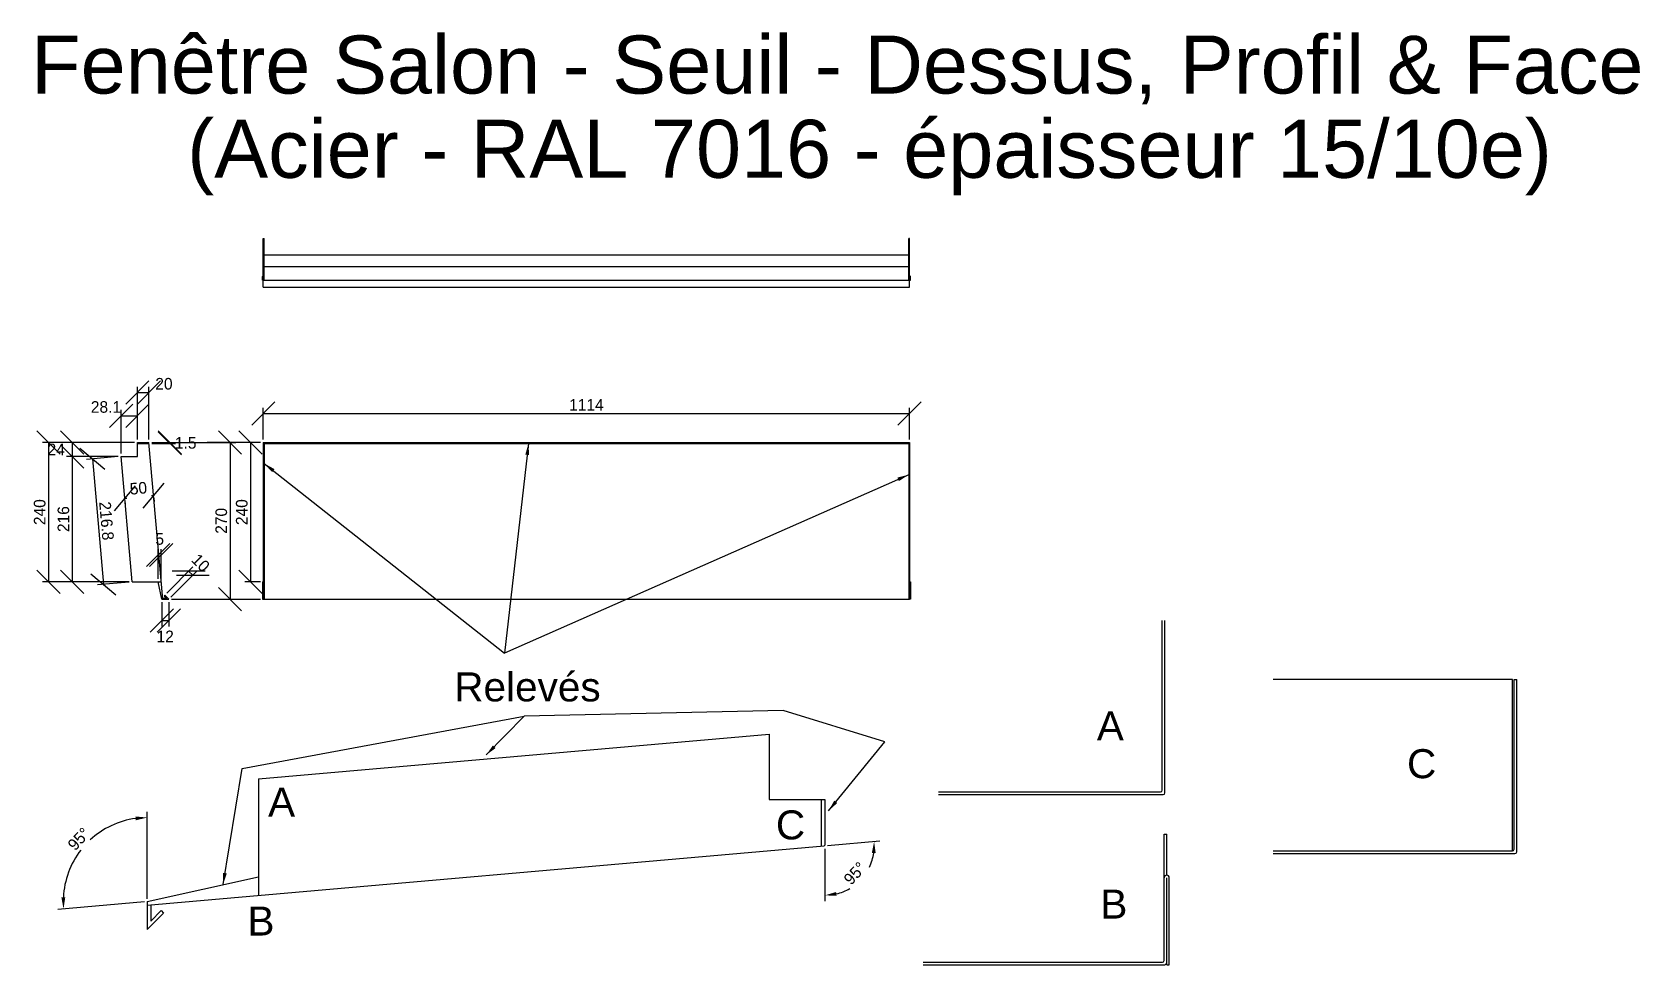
# Model space of a CAD drawing. Header units: millimetres. Extents: x -676 to 20789, y -6551 to 2806.
# Drawn here: x 1761 to 4533, y 1199 to 2806 of the extents above; entities that cross this region are included whole.
import ezdxf

# ---------------------------------------------------------------- set-up
doc = ezdxf.new("R2010")
doc.units = ezdxf.units.MM
doc.layers.get('Defpoints').update_dxf_attribs({"true_color": 0xffffff})
doc.layers.add('0 ... Seuil ... Rectangle', color=5, linetype='Continuous', lineweight=25, true_color=0x0000ff)
doc.layers.add('0 ... Seuil ... Rectangle ... Cotes Angles', color=4, linetype='Continuous', lineweight=25, true_color=0x00ffff)
doc.styles.add('QCADDimTextStyle', font='txt')
doc.styles.add('textstyle25', font='')
doc.styles.add('textstyle26', font='')
doc.styles.add('textstyle27', font='')
doc.styles.add('textstyle28', font='')
doc.styles.add('textstyle29', font='')
doc.styles.add('textstyle30', font='')
doc.styles.add('textstyle31', font='')
doc.styles.add('textstyle32', font='')
doc.styles.add('textstyle33', font='')
doc.styles.get('textstyle25').set_extended_font_data('Liberation Sans')
doc.styles.get('textstyle26').set_extended_font_data('Liberation Sans')
doc.styles.get('textstyle27').set_extended_font_data('Liberation Sans')
doc.styles.get('textstyle28').set_extended_font_data('Liberation Sans')
doc.styles.get('textstyle29').set_extended_font_data('Liberation Sans')
doc.styles.get('textstyle30').set_extended_font_data('Liberation Sans')
doc.styles.get('textstyle31').set_extended_font_data('Liberation Sans')
doc.styles.get('textstyle32').set_extended_font_data('Liberation Sans')
doc.styles.get('textstyle33').set_extended_font_data('Liberation Sans')
doc.dimstyles.new('QCADDimStyle', dxfattribs={"dimtxt": 20, "dimasz": 20, "dimexe": 10, "dimexo": 5, "dimgap": 5, "dimtad": 1, "dimtoh": 1, "dimdec": 4, "dimzin": 0, "dimdsep": 46, "dimtxsty": 'QCADDimTextStyle', "dimcen": 0.09, "dimadec": 0, "dimazin": 0, "dimtfac": 1, "dimtdec": 4, "dimtofl": 0, "dimtmove": 0, "dimatfit": 3, "dimfxl": 1, "dimtolj": 1, "dimtzin": 0, "dimarcsym": 0})

# ---------------------------------------------------------------- blocks, each defined once
blk = doc.blocks.new('*D67')
at = {"layer": '0 ... Seuil ... Rectangle ... Cotes Angles', "color": 0, "lineweight": -2}
for p, q in [((1886.8, 2052.9), (1843.4, 2089.2)), ((1909.6, 2075), (1855.1, 2070.1)), ((1865.1, 2071), (1884.1, 1855)), ((1862.5, 1873.2), (1905.8, 1836.9)), ((1928.7, 1859), (1874.2, 1854.1))]:
    blk.add_line(p, q, dxfattribs=at)
at = {"layer": 'Defpoints', "color": 0}
for p in [(1914.6, 2075.4), (1933.7, 1859.4), (1884.1, 1855)]:
    blk.add_point(p, dxfattribs=at)
at = {"layer": '0 ... Seuil ... Rectangle ... Cotes Angles', "color": 0, "insert": (1889.5, 1964.3), "char_height": 20, "attachment_point": 5, "rotation": 275.0461, "style": 'QCADDimTextStyle'}
blk.add_mtext('\\A1;216.8', dxfattribs=at)
blk = doc.blocks.new('*D68')
at = {"layer": '0 ... Seuil ... Rectangle ... Cotes Angles', "color": 0, "lineweight": -2}
for p, q in [((1850.3, 2079.4), (1810.3, 2119.4)), ((1810.3, 2095.4), (1850.3, 2055.4)), ((1937.7, 2099.4), (1820.3, 2099.4)), ((1830.3, 2099.4), (1830.3, 2075.4)), ((1909.6, 2075.4), (1820.3, 2075.4))]:
    blk.add_line(p, q, dxfattribs=at)
at = {"layer": 'Defpoints', "color": 0}
for p in [(1942.7, 2099.4), (1830.3, 2075.4), (1914.6, 2075.4)]:
    blk.add_point(p, dxfattribs=at)
at = {"layer": '0 ... Seuil ... Rectangle ... Cotes Angles', "color": 0, "insert": (1802.8, 2087.4), "char_height": 20, "attachment_point": 5, "style": 'QCADDimTextStyle'}
blk.add_mtext('\\A1;24', dxfattribs=at)
blk = doc.blocks.new('*D69')
at = {"layer": '0 ... Seuil ... Rectangle ... Cotes Angles', "color": 0, "lineweight": -2}
for p, q in [((1850.3, 2055.4), (1810.3, 2095.4)), ((1909.6, 2075.4), (1820.3, 2075.4)), ((1830.3, 2075.4), (1830.3, 1859.4)), ((1810.3, 1879.4), (1850.3, 1839.4)), ((1928.7, 1859.4), (1820.3, 1859.4))]:
    blk.add_line(p, q, dxfattribs=at)
at = {"layer": 'Defpoints', "color": 0}
for p in [(1914.6, 2075.4), (1830.3, 1859.4), (1933.7, 1859.4)]:
    blk.add_point(p, dxfattribs=at)
at = {"layer": '0 ... Seuil ... Rectangle ... Cotes Angles', "color": 0, "insert": (1815.3, 1967.4), "char_height": 20, "attachment_point": 5, "rotation": 90, "style": 'QCADDimTextStyle'}
blk.add_mtext('\\A1;216', dxfattribs=at)
blk = doc.blocks.new('*D70')
at = {"layer": '0 ... Seuil ... Rectangle ... Cotes Angles', "color": 0, "lineweight": -2}
for p, q in [((1978.5, 2119.4), (2018.5, 2079.4)), ((2018.5, 2077.9), (1978.5, 2117.9)), ((1967.7, 2099.4), (2008.5, 2099.4)), ((1967.8, 2097.9), (2008.5, 2097.9))]:
    blk.add_line(p, q, dxfattribs=at)
at = {"layer": 'Defpoints', "color": 0}
for p in [(1962.7, 2099.4), (1962.8, 2097.9), (1998.5, 2097.9)]:
    blk.add_point(p, dxfattribs=at)
at = {"layer": '0 ... Seuil ... Rectangle ... Cotes Angles', "color": 0, "insert": (2026, 2098.7), "char_height": 20, "attachment_point": 5, "style": 'QCADDimTextStyle'}
blk.add_mtext('\\A1;1.5', dxfattribs=at)
blk = doc.blocks.new('*D71')
at = {"layer": '0 ... Seuil ... Rectangle ... Cotes Angles', "color": 0, "lineweight": -2}
for p, q in [((1939.1, 2025), (1902.7, 1981.7)), ((1952.5, 1986), (1988.9, 2029.4)), ((1920.9, 2003.4), (1924.7, 2003.7)), ((1921.3, 1998.9), (1921.8, 1993.4)), ((1970.7, 2007.7), (1966.9, 2007.4)), ((1971.1, 2003.3), (1971.6, 1997.8))]:
    blk.add_line(p, q, dxfattribs=at)
at = {"layer": 'Defpoints', "color": 0}
for p in [(1920.9, 2003.9), (1970.7, 2008.2), (1970.7, 2007.7)]:
    blk.add_point(p, dxfattribs=at)
at = {"layer": '0 ... Seuil ... Rectangle ... Cotes Angles', "color": 0, "insert": (1944.5, 2020.5), "char_height": 20, "attachment_point": 5, "rotation": 5, "style": 'QCADDimTextStyle'}
blk.add_mtext('\\A1;50', dxfattribs=at)
blk = doc.blocks.new('*D72')
at = {"layer": '0 ... Seuil ... Rectangle ... Cotes Angles', "color": 0, "lineweight": -2}
for p, q in [((2122.4, 2079.4), (2082.4, 2119.4)), ((1967.7, 2099.4), (2112.4, 2099.4)), ((2102.4, 2099.4), (2102.4, 1829.4)), ((2001.8, 1829.4), (2112.4, 1829.4)), ((2082.4, 1849.4), (2122.4, 1809.4))]:
    blk.add_line(p, q, dxfattribs=at)
at = {"layer": 'Defpoints', "color": 0}
for p in [(1962.7, 2099.4), (1996.8, 1829.4), (2102.4, 1829.4)]:
    blk.add_point(p, dxfattribs=at)
at = {"layer": '0 ... Seuil ... Rectangle ... Cotes Angles', "color": 0, "insert": (2087.4, 1964.4), "char_height": 20, "attachment_point": 5, "rotation": 90, "style": 'QCADDimTextStyle'}
blk.add_mtext('\\A1;270', dxfattribs=at)
blk = doc.blocks.new('*D73')
at = {"layer": '0 ... Seuil ... Rectangle ... Cotes Angles', "color": 0, "lineweight": -2}
for p, q in [((1993.3, 1840), (2038.2, 1884.9)), ((2000.4, 1832.9), (2045.3, 1877.9)), ((2059.4, 1877.9), (2002.9, 1877.9)), ((2009.9, 1870.8), (2066.5, 1870.8)), ((2031.1, 1877.9), (2038.2, 1870.8))]:
    blk.add_line(p, q, dxfattribs=at)
at = {"layer": 'Defpoints', "color": 0}
for p in [(2038.2, 1870.8), (1989.7, 1836.5), (1996.8, 1829.4)]:
    blk.add_point(p, dxfattribs=at)
at = {"layer": '0 ... Seuil ... Rectangle ... Cotes Angles', "color": 0, "insert": (2051.8, 1892), "char_height": 20, "attachment_point": 5, "rotation": 315, "style": 'QCADDimTextStyle'}
blk.add_mtext('\\A1;10', dxfattribs=at)
blk = doc.blocks.new('*D74')
at = {"layer": '0 ... Seuil ... Rectangle ... Cotes Angles', "color": 0, "lineweight": -2}
for p, q in [((2004.8, 1812.5), (1964.8, 1772.5)), ((1976.8, 1772.5), (2016.8, 1812.5)), ((1984.8, 1824.4), (1984.8, 1782.5)), ((1996.8, 1824.4), (1996.8, 1782.5)), ((1984.8, 1792.5), (1996.8, 1792.5))]:
    blk.add_line(p, q, dxfattribs=at)
at = {"layer": 'Defpoints', "color": 0}
for p in [(1984.8, 1829.4), (1996.8, 1829.4), (1996.8, 1792.5)]:
    blk.add_point(p, dxfattribs=at)
at = {"layer": '0 ... Seuil ... Rectangle ... Cotes Angles', "color": 0, "insert": (1990.7, 1765.3), "char_height": 20, "attachment_point": 5, "style": 'QCADDimTextStyle'}
blk.add_mtext('\\A1;12', dxfattribs=at)
blk = doc.blocks.new('*D75')
at = {"layer": '0 ... Seuil ... Rectangle ... Cotes Angles', "color": 0, "lineweight": -2}
for p, q in [((2157.7, 2079.4), (2117.7, 2119.4)), ((2154.8, 2099.4), (2127.7, 2099.4)), ((2137.7, 2099.4), (2137.7, 1859.4)), ((2117.7, 1879.4), (2157.7, 1839.4)), ((2154.8, 1859.4), (2127.7, 1859.4))]:
    blk.add_line(p, q, dxfattribs=at)
at = {"layer": 'Defpoints', "color": 0}
for p in [(2159.8, 2099.4), (2137.7, 1859.4), (2159.8, 1859.4)]:
    blk.add_point(p, dxfattribs=at)
at = {"layer": '0 ... Seuil ... Rectangle ... Cotes Angles', "color": 0, "insert": (2122.7, 1979.4), "char_height": 20, "attachment_point": 5, "rotation": 90, "style": 'QCADDimTextStyle'}
blk.add_mtext('\\A1;240', dxfattribs=at)
blk = doc.blocks.new('*D76')
at = {"layer": '0 ... Seuil ... Rectangle ... Cotes Angles', "color": 0, "lineweight": -2}
for p, q in [((2179.8, 2169.4), (2139.8, 2129.4)), ((3253.8, 2129.4), (3293.8, 2169.4)), ((2159.8, 2104.4), (2159.8, 2159.4)), ((2159.8, 2149.4), (3273.8, 2149.4)), ((3273.8, 2104.4), (3273.8, 2159.4))]:
    blk.add_line(p, q, dxfattribs=at)
at = {"layer": 'Defpoints', "color": 0}
for p in [(3273.8, 2149.4), (2159.8, 2099.4), (3273.8, 2099.4)]:
    blk.add_point(p, dxfattribs=at)
at = {"layer": '0 ... Seuil ... Rectangle ... Cotes Angles', "color": 0, "insert": (2716.8, 2164.4), "char_height": 20, "attachment_point": 5, "style": 'QCADDimTextStyle'}
blk.add_mtext('\\A1;1114', dxfattribs=at)
blk = doc.blocks.new('*D77')
at = {"layer": '0 ... Seuil ... Rectangle ... Cotes Angles', "color": 0, "lineweight": -2}
for p, q in [((1809.4, 2079.4), (1769.4, 2119.4)), ((1937.7, 2099.4), (1779.4, 2099.4)), ((1789.4, 2099.4), (1789.4, 1859.4)), ((1769.4, 1879.4), (1809.4, 1839.4)), ((1928.7, 1859.4), (1779.4, 1859.4))]:
    blk.add_line(p, q, dxfattribs=at)
at = {"layer": 'Defpoints', "color": 0}
for p in [(1942.7, 2099.4), (1789.4, 1859.4), (1933.7, 1859.4)]:
    blk.add_point(p, dxfattribs=at)
at = {"layer": '0 ... Seuil ... Rectangle ... Cotes Angles', "color": 0, "insert": (1774.4, 1979.4), "char_height": 20, "attachment_point": 5, "rotation": 90, "style": 'QCADDimTextStyle'}
blk.add_mtext('\\A1;240', dxfattribs=at)
blk = doc.blocks.new('*D78')
at = {"layer": '0 ... Seuil ... Rectangle ... Cotes Angles', "color": 0, "lineweight": -2}
for p, q in [((1959.7, 1313.3), (1959.7, 1463.1)), ((1954.7, 1307.9), (1805.5, 1294.8))]:
    blk.add_line(p, q, dxfattribs=at)
for start, end in [(97.9211, 132.8517), (142.1483, 177.0789)]:
    blk.add_arc((1959.7, 1308.3), 144.8, start, end, dxfattribs=at)
at = {"layer": '0 ... Seuil ... Rectangle ... Cotes Angles', "color": 0}
for points in [[(1939.9, 1448.4), (1939.5, 1455), (1959.7, 1453.1)], [(1811.7, 1315.6), (1818.4, 1315.7), (1815.4, 1295.7)]]:
    blk.add_solid(points, dxfattribs=at)
at = {"layer": 'Defpoints', "color": 0}
for p in [(1883.7, 1431.5), (1959.7, 1308.3), (1959.7, 1308.3), (2151.7, 1325.1), (1959.7, 1260.3)]:
    blk.add_point(p, dxfattribs=at)
at = {"layer": '0 ... Seuil ... Rectangle ... Cotes Angles', "color": 0, "insert": (1841.9, 1416.2), "char_height": 20, "attachment_point": 5, "rotation": 47.5, "style": 'QCADDimTextStyle'}
blk.add_mtext('\\A1;95%%d', dxfattribs=at)
blk = doc.blocks.new('*D79')
at = {"layer": '0 ... Seuil ... Rectangle ... Cotes Angles', "color": 0, "lineweight": -2}
for p, q in [((3127.7, 1399.5), (3127.7, 1309.1)), ((3132.6, 1404.9), (3222.6, 1412.8))]:
    blk.add_line(p, q, dxfattribs=at)
for start, end in [(334.5352, 351.5408), (283.4592, 300.4648)]:
    blk.add_arc((3127.7, 1404.5), 85.3, start, end, dxfattribs=at)
at = {"layer": '0 ... Seuil ... Rectangle ... Cotes Angles', "color": 0}
for points in [[(3215.4, 1391.8), (3208.7, 1392), (3212.7, 1411.9)], [(3147.1, 1324.8), (3147.9, 1318.2), (3127.7, 1319.1)]]:
    blk.add_solid(points, dxfattribs=at)
at = {"layer": 'Defpoints', "color": 0}
for p in [(3127.7, 1484.5), (3126.8, 1404.4), (3127.7, 1405.4), (3172.5, 1331.8), (1965.7, 1302.8)]:
    blk.add_point(p, dxfattribs=at)
at = {"layer": '0 ... Seuil ... Rectangle ... Cotes Angles', "color": 0, "insert": (3179.5, 1356.9), "char_height": 20, "attachment_point": 5, "rotation": 47.5, "style": 'QCADDimTextStyle'}
blk.add_mtext('\\A1;95%%d', dxfattribs=at)
blk = doc.blocks.new('*D80')
at = {"layer": '0 ... Seuil ... Rectangle ... Cotes Angles', "color": 0, "lineweight": -2}
for p, q in [((1958.7, 1885.6), (1998.7, 1925.6)), ((2003.7, 1925.6), (1963.7, 1885.6)), ((1978.7, 1864.4), (1978.7, 1915.6)), ((1983.7, 1864.4), (1983.7, 1915.6))]:
    blk.add_line(p, q, dxfattribs=at)
at = {"layer": 'Defpoints', "color": 0}
for p in [(1983.7, 1905.6), (1978.7, 1859.4), (1983.7, 1859.4)]:
    blk.add_point(p, dxfattribs=at)
at = {"layer": '0 ... Seuil ... Rectangle ... Cotes Angles', "color": 0, "insert": (1981.2, 1933.1), "char_height": 20, "attachment_point": 5, "style": 'QCADDimTextStyle'}
blk.add_mtext('\\A1;5', dxfattribs=at)
blk = doc.blocks.new('*D81')
at = {"layer": '0 ... Seuil ... Rectangle ... Cotes Angles', "color": 0, "lineweight": -2}
for p, q in [((1962.7, 2205.5), (1922.7, 2165.5)), ((1942.7, 2165.5), (1982.7, 2205.5)), ((1942.7, 2104.4), (1942.7, 2195.5)), ((1962.7, 2104.4), (1962.7, 2195.5)), ((1942.7, 2185.5), (1962.7, 2185.5))]:
    blk.add_line(p, q, dxfattribs=at)
at = {"layer": 'Defpoints', "color": 0}
for p in [(1962.7, 2185.5), (1942.7, 2099.4), (1962.7, 2099.4)]:
    blk.add_point(p, dxfattribs=at)
at = {"layer": '0 ... Seuil ... Rectangle ... Cotes Angles', "color": 0, "insert": (1988.5, 2200.5), "char_height": 20, "attachment_point": 5, "style": 'QCADDimTextStyle'}
blk.add_mtext('\\A1;20', dxfattribs=at)
blk = doc.blocks.new('*D82')
at = {"layer": '0 ... Seuil ... Rectangle ... Cotes Angles', "color": 0, "lineweight": -2}
for p, q in [((1934.6, 2165.5), (1894.6, 2125.5)), ((1922.7, 2125.5), (1962.7, 2165.5)), ((1914.6, 2080.4), (1914.6, 2155.5)), ((1914.6, 2145.5), (1942.7, 2145.5)), ((1942.7, 2104.4), (1942.7, 2155.5))]:
    blk.add_line(p, q, dxfattribs=at)
at = {"layer": 'Defpoints', "color": 0}
for p in [(1942.7, 2145.5), (1942.7, 2099.4), (1914.6, 2075.4)]:
    blk.add_point(p, dxfattribs=at)
at = {"layer": '0 ... Seuil ... Rectangle ... Cotes Angles', "color": 0, "insert": (1888.5, 2160.5), "char_height": 20, "attachment_point": 5, "style": 'QCADDimTextStyle'}
blk.add_mtext('\\A1;28.1', dxfattribs=at)

msp = doc.modelspace()

# ---------------------------------------------------------------- linework, layer by layer
at = {"layer": '0 ... Seuil ... Rectangle'}
for p, q in [((2159.79, 2379.89), (2159.79, 2451.02)), ((2159.79, 2451.02), (2161.29, 2451.02)), ((2161.29, 2378.89), (2161.29, 2451.02)), ((3272.29, 2378.89), (3272.29, 2451.02)), ((3273.79, 2451.02), (3272.29, 2451.02)), ((3273.79, 2379.89), (3273.79, 2451.02)), ((2161.29, 2422.93), (3272.29, 2422.93)), ((2158.29, 2378.89), (2158.29, 2385.61)), ((2159.29, 2386.61), (2159.79, 2386.61)), ((2159.79, 2386.61), (2160.29, 2386.61)), ((2161.29, 2402.93), (3272.29, 2402.93)), ((2161.29, 2378.89), (2161.29, 2385.61)), ((3272.29, 2378.89), (3272.29, 2385.61)), ((3273.29, 2386.61), (3273.79, 2386.61)), ((3274.29, 2386.61), (3273.79, 2386.61)), ((3275.29, 2378.89), (3275.29, 2385.61)), ((2159.79, 2378.89), (2158.29, 2378.89)), ((2159.79, 2366.89), (2159.79, 2379.89)), ((2159.79, 2366.89), (3273.79, 2366.89)), ((2160.79, 2378.89), (3272.79, 2378.89)), ((3273.79, 2366.89), (3273.79, 2379.89)), ((3273.79, 2378.89), (3275.29, 2378.89)), ((3273.79, 2378.89), (3275.29, 2378.89)), ((1942.7, 2099.4), (1962.7, 2099.4)), ((1942.7, 2075.4), (1942.7, 2099.4)), ((1942.7, 2097.9), (1962.84, 2097.9)), ((1986.33, 1829.4), (1962.7, 2099.4)), ((2159.79, 2099.4), (3273.79, 2099.4)), ((2159.79, 2099.4), (2159.79, 1829.4)), ((2159.79, 2097.9), (3273.79, 2097.9)), ((2161.29, 2097.9), (2161.29, 1829.4)), ((3272.29, 2097.9), (3272.29, 1829.4)), ((3273.79, 2099.4), (3273.79, 1829.4)), ((1933.51, 1859.4), (1914.61, 2075.4)), ((1914.61, 2075.4), (1942.7, 2075.4)), ((1969.36, 2006.09), (1969.23, 2007.58)), ((1933.51, 1859.4), (1983.7, 1859.4)), ((1984.82, 1829.4), (1978.68, 1859.4)), ((2158.29, 1859.4), (2161.29, 1859.4)), ((2158.29, 1859.4), (2158.29, 1829.4)), ((3272.29, 1859.4), (3275.29, 1859.4)), ((3275.29, 1859.4), (3275.29, 1829.4)), ((1984.82, 1829.4), (1996.82, 1829.4)), ((1986.2, 1830.9), (1993.2, 1830.9)), ((1988.69, 1835.41), (1989.75, 1836.47)), ((1988.69, 1835.41), (1993.2, 1830.9)), ((1989.75, 1836.47), (1996.82, 1829.4)), ((2158.29, 1829.4), (2159.79, 1829.4)), ((2159.79, 1829.4), (3273.79, 1829.4)), ((3275.29, 1829.4), (3273.79, 1829.4)), ((3709.38, 1500.22), (3709.38, 1792.72)), ((3713.88, 1495.72), (3713.88, 1792.72)), ((4312.87, 1691.07), (3900.37, 1691.07)), ((4312.87, 1395.57), (4312.87, 1691.07)), ((4315.87, 1398.57), (4315.87, 1691.07)), ((4315.87, 1691.07), (4320.37, 1691.07)), ((4320.37, 1394.07), (4320.37, 1691.07)), ((2151.66, 1519.84), (3031.66, 1596.83)), ((3031.66, 1596.83), (3031.66, 1484.47)), ((2151.66, 1519.84), (2151.66, 1319.08)), ((3323.88, 1497.22), (3706.38, 1497.22)), ((3031.66, 1484.47), (3127.66, 1484.47)), ((3121.66, 1484.47), (3121.66, 1403.94)), ((3127.66, 1484.47), (3127.66, 1405.38)), ((3323.88, 1492.72), (3710.88, 1492.72)), ((3712.54, 1349.33), (3712.54, 1424.75)), ((3712.54, 1424.75), (3717.04, 1424.75)), ((3717.04, 1353.83), (3717.04, 1424.75)), ((1959.66, 1302.28), (3126.75, 1404.39)), ((3900.37, 1395.57), (4312.87, 1395.57)), ((3900.37, 1391.07), (4317.37, 1391.07)), ((1959.66, 1308.3), (2151.66, 1351.2)), ((3712.54, 1206.83), (3712.54, 1349.33)), ((3717.04, 1199.33), (3717.04, 1349.33)), ((3721.54, 1199.33), (3721.54, 1349.33)), ((1959.66, 1308.3), (1959.66, 1260.3)), ((1965.66, 1302.8), (1965.66, 1274.79)), ((1987.95, 1288.59), (1959.66, 1260.3)), ((1983.71, 1292.83), (1965.66, 1274.79)), ((1983.71, 1292.83), (1987.95, 1288.59)), ((3297.04, 1203.83), (3709.54, 1203.83)), ((3297.04, 1199.33), (3714.04, 1199.33)), ((3717.04, 1199.33), (3721.54, 1199.33))]:
    msp.add_line(p, q, dxfattribs=at)
for centre, radius, start, end in [((2159.29, 2385.61), 1, 90, 180), ((2160.29, 2385.61), 1, 0, 90), ((3273.29, 2385.61), 1, 90, 180), ((3274.29, 2385.61), 1, 0, 90), ((2160.79, 2379.89), 1, 180, 270), ((3272.79, 2379.89), 1, 270, 0), ((3706.38, 1500.22), 3, 270, 0), ((3710.88, 1495.72), 3, 270, 0), ((3126.66, 1405.38), 1, 275, 0), ((4312.87, 1398.57), 3, 270, 0), ((4317.37, 1394.07), 3, 270, 0), ((3717.04, 1349.33), 4.5, 0, 180), ((3709.54, 1206.83), 3, 270, 0), ((3714.04, 1202.33), 3, 270, 0)]:
    msp.add_arc(centre, radius, start, end, dxfattribs=at)
at = {"layer": '0 ... Seuil ... Rectangle ... Cotes Angles'}
for p, q in [((2154.79, 2099.4), (2063.21, 2099.4)), ((2063.21, 1829.4), (2154.79, 1829.4))]:
    msp.add_line(p, q, dxfattribs=at)

# ---------------------------------------------------------------- texts
at = {"layer": '0 ... Seuil ... Rectangle ... Cotes Angles', "attachment_point": 1}
for s, insert, char_height, style in [('Fenêtre Salon - Seuil - Dessus, Profil & Face\\P', (1759.58, 2800.67), 100, 'textstyle33'), ('(Acier - RAL 7016 - épaisseur 15/10e)', (2028.5, 2655.48), 100, 'textstyle25'), ('Relevés', (2488.98, 1703.28), 50, 'textstyle26'), ('A', (3596.59, 1636.02), 50, 'textstyle32'), ('C', (4131.29, 1570.96), 50, 'textstyle31'), ('A', (2168.01, 1504.81), 50, 'textstyle27'), ('C', (3043.37, 1465.48), 50, 'textstyle30'), ('B', (3602.68, 1329.02), 50, 'textstyle29'), ('B', (2132.43, 1299.81), 50, 'textstyle28')]:
    msp.add_mtext(s, dxfattribs=dict(at, insert=insert, char_height=char_height, style=style))

# ---------------------------------------------------------------- dimensions: what is measured, and where the dimension line sits
at = {"layer": '0 ... Seuil ... Rectangle ... Cotes Angles'}
for base, p1, p2, angle, picture, middle in [((1962.7, 2185.48), (1942.7, 2099.4), (1962.7, 2099.4), 360, '*D81', (1988.5, 2200.48)), ((1970.73, 2007.71), (1920.87, 2003.89), (1970.68, 2008.25), 5, '*D71', (1944.51, 2020.48)), ((2038.21, 1870.79), (1989.75, 1836.47), (1996.82, 1829.4), 315, '*D73', (2051.78, 1892.02)), ((1996.82, 1792.54), (1984.82, 1829.4), (1996.82, 1829.4), 0, '*D74', (1990.7, 1765.28))]:
    dim = msp.add_linear_dim(base=base, p1=p1, p2=p2, angle=angle, dimstyle='QCADDimStyle', override={"dimtxt": 20, "dimasz": 20, "dimexe": 10, "dimexo": 5, "dimgap": 5, "dimdec": 1, "dimzin": 8, "dimtsz": 20, "dimclrd": 0, "dimclre": 0, "dimclrt": 0, "dimazin": 2, "dimtmove": 2}, dxfattribs=at)
    dim.commit()
    dim.dimension.update_dxf_attribs({"geometry": picture, "text_midpoint": middle, "dimtype": 161})
dim = msp.add_linear_dim(base=(1942.7, 2145.48), p1=(1914.61, 2075.4), p2=(1942.7, 2099.4), dimstyle='QCADDimStyle', override={"dimtxt": 20, "dimasz": 20, "dimexe": 10, "dimexo": 5, "dimgap": 5, "dimdec": 1, "dimzin": 8, "dimtsz": 20, "dimclrd": 0, "dimclre": 0, "dimclrt": 0, "dimazin": 2, "dimtmove": 2}, dxfattribs=at)
dim.commit()
dim.dimension.update_dxf_attribs({"geometry": '*D82', "text_midpoint": (1888.5, 2160.48), "dimtype": 160})
for p1, p2, distance, picture, middle in [((2159.79, 2099.4), (3273.79, 2099.4), 50.02, '*D76', (2716.79, 2164.42)), ((2159.79, 2099.4), (2159.79, 1859.4), -22.11, '*D75', (2122.68, 1979.4)), ((1914.61, 2075.4), (1933.69, 1859.4), -49.73, '*D67', (1889.55, 1964.35)), ((1978.68, 1859.4), (1983.7, 1859.4), 46.19, '*D80', (1981.19, 1933.09))]:
    dim = msp.add_aligned_dim(p1=p1, p2=p2, distance=distance, dimstyle='QCADDimStyle', override={"dimtxt": 20, "dimasz": 20, "dimexe": 10, "dimexo": 5, "dimgap": 5, "dimdec": 1, "dimzin": 8, "dimtsz": 20, "dimclrd": 0, "dimclre": 0, "dimclrt": 0, "dimazin": 2, "dimtmove": 2}, dxfattribs=at)
    dim.commit()
    dim.dimension.update_dxf_attribs({"geometry": picture, "text_midpoint": middle})
for base, p1, p2, picture, middle in [((1789.45, 1859.4), (1942.7, 2099.4), (1933.69, 1859.4), '*D77', (1774.45, 1979.4)), ((1830.34, 2075.4), (1942.7, 2099.4), (1914.61, 2075.4), '*D68', (1802.84, 2087.4)), ((1998.5, 2097.9), (1962.7, 2099.4), (1962.84, 2097.9), '*D70', (2026, 2098.65)), ((2102.38, 1829.4), (1962.7, 2099.4), (1996.82, 1829.4), '*D72', (2087.38, 1964.4)), ((1830.34, 1859.4), (1914.61, 2075.4), (1933.69, 1859.4), '*D69', (1815.34, 1967.4))]:
    dim = msp.add_linear_dim(base=base, p1=p1, p2=p2, angle=90, dimstyle='QCADDimStyle', override={"dimtxt": 20, "dimasz": 20, "dimexe": 10, "dimexo": 5, "dimgap": 5, "dimdec": 1, "dimzin": 8, "dimtsz": 20, "dimclrd": 0, "dimclre": 0, "dimclrt": 0, "dimazin": 2, "dimtmove": 2}, dxfattribs=at)
    dim.commit()
    dim.dimension.update_dxf_attribs({"geometry": picture, "text_midpoint": middle})
for base, line1, line2, picture, middle in [((3172.46, 1331.84), ((1965.66, 1302.8), (3126.75, 1404.39)), ((3127.66, 1405.38), (3127.66, 1484.47)), '*D79', (3179.52, 1356.95)), ((1883.66, 1431.53), ((2151.66, 1325.1), (1959.66, 1308.3)), ((1959.66, 1308.3), (1959.66, 1260.3)), '*D78', (1841.86, 1416.25))]:
    dim = msp.add_angular_dim_2l(base=base, line1=line1, line2=line2, dimstyle='QCADDimStyle', override={"dimtxt": 20, "dimasz": 20, "dimexe": 10, "dimexo": 5, "dimgap": 5, "dimdec": 1, "dimzin": 8, "dimtsz": 20, "dimclrd": 0, "dimclre": 0, "dimclrt": 0, "dimazin": 2, "dimtmove": 2}, dxfattribs=at)
    dim.commit()
    dim.dimension.update_dxf_attribs({"geometry": picture, "text_midpoint": middle, "dimtype": 162})

# ---------------------------------------------------------------- leaders
for points in [[(2616.93, 2097.9), (2575.59, 1736.53)], [(2161.29, 2063.31), (2575.59, 1736.53)], [(3272.29, 2043.92), (2575.59, 1736.53)], [(3133.99, 1464.69), (3230.94, 1583.84), (3055.62, 1637.75), (2609.66, 1627.82)], [(2090.36, 1337.5), (2123.54, 1537.88), (2609.66, 1627.82)], [(2544, 1560.97), (2609.66, 1627.82)]]:
    msp.add_leader(points, dimstyle='QCADDimStyle', dxfattribs=at)

doc.saveas('drawing.dxf')
